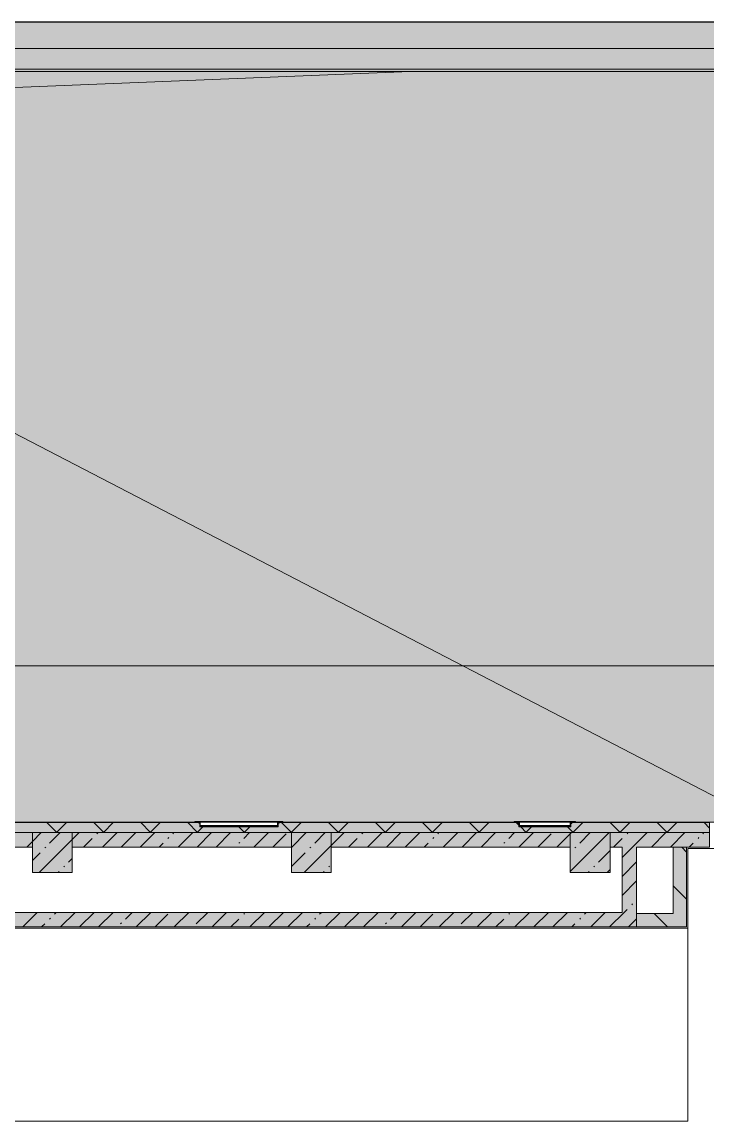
# Model space of a CAD drawing. Header units: millimetres. Extents: x -3817 to 677485, y -22715 to 103890.
# Drawn here: x 29106.3 to 29187.5, y 288.6 to 418.9 of the extents above; entities that cross this region are included whole.
import ezdxf

# ---------------------------------------------------------------- set-up
doc = ezdxf.new("R2010")
doc.units = ezdxf.units.MM
doc.layers.add('PDF _Геометрия', color=7, linetype='Continuous', true_color=0x1d1d1d)
doc.layers.add('PDF _Сплошная заливка', color=7, linetype='Continuous', true_color=0xffffff)

msp = doc.modelspace()

# ---------------------------------------------------------------- hatches: boundary and pattern name
at = {"layer": 'PDF _Сплошная заливка', "true_color": 0xd9d9d9, "transparency": 33554559}
msp.add_hatch(color=254, dxfattribs=at).paths.add_polyline_path([(28927.66, 319.47), (28932.88, 319.5), (28932.88, 324.07), (29240.17, 324.07), (29240.17, 391.23), (29202.13, 391.23), (29202.13, 418.87), (28916.02, 418.87), (28916.02, 319.47)])
at = {"layer": 'PDF _Сплошная заливка', "transparency": 33554559}
h = msp.add_hatch(color=256, dxfattribs=at)
h.paths.add_polyline_path([(29265.33, 322.82), (29266.95, 322.82), (29266.95, 324), (29220.88, 324), (29220.88, 322.82), (29250.64, 322.82)], flags=0)
h.paths.add_polyline_path([(29177.24, 322.82), (29187.81, 322.82), (29187.81, 324), (29171.33, 323.99), (29171.28, 323.49), (29165.25, 323.49), (29165.19, 324), (29136.64, 323.99), (29136.58, 323.49), (29127.4, 323.51), (29127.35, 324), (29090.81, 323.99), (29090.75, 323.49), (29084.72, 323.49), (29084.67, 324), (29051.39, 323.99), (29051.33, 323.49), (29049.97, 323.51), (29049.97, 324), (29036.24, 324), (29036.24, 322.82), (29176, 322.82)], flags=0)
h.paths.add_polyline_path([(29196.71, 322.82), (29196.66, 324), (29194.9, 324), (29194.9, 322.82)], flags=0)
h.paths.add_polyline_path([(29206.6, 322.82), (29213.8, 322.82), (29213.8, 324), (29199.62, 324), (29199.62, 322.82)], flags=0)
h.paths.add_polyline_path([(29008.41, 322.82), (29011.84, 322.82), (29011.84, 324), (29007.11, 324), (29007.11, 322.82)], flags=0)
h.paths.add_polyline_path([(28957.02, 322.82), (28988.21, 322.82), (28988.21, 324), (28935.3, 324), (28935.3, 323.55), (28934.12, 323.55), (28934.12, 322.82), (28942.34, 322.82)], flags=0)
h.paths.add_polyline_path([(29000.03, 322.82), (29000.03, 324), (28995.3, 324), (28995.3, 322.82)], flags=0)
h = msp.add_hatch(color=256, dxfattribs=at)
h.paths.add_polyline_path([(29187.81, 321.09), (29187.81, 322.82), (29176, 322.82), (29176, 321.09), (29185.07, 321.09)], flags=0)
h.paths.add_polyline_path([(29058.37, 321.09), (29077.58, 321.09), (29077.58, 322.82), (29048.61, 322.82), (29048.61, 321.09), (29052.23, 321.09)], flags=0)
h.paths.add_polyline_path([(29171.28, 321.09), (29171.28, 322.82), (29142.93, 322.82), (29142.93, 321.09), (29147.88, 321.09)], flags=0)
h.paths.add_polyline_path([(29138.21, 321.09), (29138.21, 322.82), (29112.23, 322.82), (29112.23, 321.09), (29118.52, 321.09)], flags=0)
h.paths.add_polyline_path([(29082.31, 321.09), (29107.5, 321.09), (29107.5, 322.82), (29082.31, 322.82)], flags=0)
msp.add_hatch(color=256, dxfattribs=at).paths.add_polyline_path([(29179.15, 311.64), (29179.15, 313.37), (29094.12, 313.37), (29094.12, 311.64), (29177.24, 311.64)])

# ---------------------------------------------------------------- linework, layer by layer
at = {"layer": 'PDF _Геометрия', "color": 7, "lineweight": 9}
for points in [[(28932.88, 319.46), (28916, 319.46), (28916, 418.88), (29202.13, 418.88), (29202.13, 391.23)], [(233.26, 342.57), (39123.26, 342.57)], [(29011.84, 322.82), (29036.24, 322.82), (29042.94, 322.82), (29187.81, 322.82), (29187.81, 324.07), (29171.3, 324.07)], [(29127.38, 324.07), (29090.78, 324.07)], [(29127.36, 324.03), (29090.8, 324.03)], [(29127.35, 324), (29090.81, 324)], [(29110.39, 322.82), (29109.21, 324)], [(29110.34, 322.82), (29111.53, 324)], [(29115.96, 322.82), (29114.78, 324)], [(29115.91, 322.82), (29117.09, 324)], [(29121.52, 322.82), (29120.34, 324)], [(29121.48, 322.82), (29122.66, 324)], [(29127.09, 322.82), (29125.91, 324)], [(29126.79, 324.07), (29127.27, 324.07), (29126.79, 324.07)], [(29127.4, 324.07), (29127.4, 323.49), (29127.37, 323.49), (29127.36, 323.49), (29127.36, 323.49), (29127.35, 323.5), (29127.35, 323.5), (29127.35, 323.5), (29127.35, 323.51), (29127.35, 323.51), (29127.35, 323.99), (29127.34, 324.01), (29127.34, 324.03), (29127.33, 324.04), (29127.32, 324.05), (29127.31, 324.06), (29127.29, 324.06), (29127.27, 324.07), (29126.79, 324.07)], [(29127.05, 322.82), (29127.72, 323.49)], [(29127.35, 323.99), (29127.35, 323.51), (29127.35, 323.99)], [(29127.37, 323.49), (29127.4, 323.49), (29127.37, 323.49)], [(29136.58, 323.66), (29127.4, 323.66)], [(29127.4, 323.59), (29136.58, 323.59)], [(29127.4, 323.59), (29136.58, 323.59)], [(29127.4, 323.59), (29136.58, 323.59)], [(29136.58, 323.49), (29127.4, 323.49)], [(29132.66, 322.82), (29131.99, 323.49)], [(29132.62, 322.82), (29133.28, 323.49)], [(29137.19, 324.07), (29136.71, 324.07), (29136.69, 324.06), (29136.68, 324.06), (29136.66, 324.05), (29136.65, 324.04), (29136.64, 324.03), (29136.64, 324.01), (29136.64, 323.99), (29136.64, 323.51), (29136.64, 323.51), (29136.63, 323.5), (29136.63, 323.5), (29136.63, 323.5), (29136.62, 323.49), (29136.62, 323.49), (29136.61, 323.49), (29136.58, 323.49), (29136.58, 324.07)], [(29136.61, 323.49), (29136.58, 323.49), (29136.61, 323.49)], [(29165.22, 324.07), (29136.61, 324.07)], [(29165.21, 324.03), (29136.62, 324.03)], [(29165.2, 324), (29136.63, 324)], [(29136.64, 323.99), (29136.64, 323.51), (29136.64, 323.99)], [(29137.19, 324.07), (29136.71, 324.07), (29137.19, 324.07)], [(29138.23, 322.82), (29137.05, 324)], [(29138.18, 322.82), (29139.36, 324)], [(29143.79, 322.82), (29142.61, 324)], [(29143.75, 322.82), (29144.93, 324)], [(29149.36, 322.82), (29148.18, 324)], [(29149.32, 322.82), (29150.5, 324)], [(29154.93, 322.82), (29153.75, 324)], [(29154.89, 322.82), (29156.07, 324)], [(29160.5, 322.82), (29159.32, 324)], [(29160.45, 322.82), (29161.63, 324)], [(29164.64, 324.07), (29165.12, 324.07), (29164.64, 324.07)], [(29165.25, 324.07), (29165.25, 323.49), (29165.22, 323.49), (29165.21, 323.49), (29165.21, 323.49), (29165.2, 323.5), (29165.2, 323.5), (29165.2, 323.5), (29165.19, 323.51), (29165.19, 323.51), (29165.19, 323.99), (29165.19, 324.01), (29165.19, 324.03), (29165.18, 324.04), (29165.17, 324.05), (29165.15, 324.06), (29165.14, 324.06), (29165.12, 324.07), (29164.64, 324.07)], [(29165.23, 323.66), (29164.88, 324)], [(29165.19, 323.99), (29165.19, 323.51), (29165.19, 323.99)], [(29165.22, 323.49), (29165.25, 323.49), (29165.22, 323.49)], [(29171.28, 323.66), (29165.25, 323.66)], [(29165.25, 323.59), (29171.28, 323.59)], [(29165.25, 323.59), (29171.28, 323.59)], [(29171.28, 323.49), (29165.25, 323.49)], [(29166.06, 322.82), (29165.4, 323.49)], [(29166.02, 322.82), (29166.69, 323.49)], [(29171.63, 322.82), (29170.96, 323.49)], [(29171.89, 324.07), (29171.41, 324.07), (29171.39, 324.06), (29171.37, 324.06), (29171.36, 324.05), (29171.35, 324.04), (29171.34, 324.03), (29171.34, 324.01), (29171.33, 323.99), (29171.33, 323.51), (29171.33, 323.51), (29171.33, 323.5), (29171.33, 323.5), (29171.33, 323.5), (29171.32, 323.49), (29171.32, 323.49), (29171.31, 323.49), (29171.28, 323.49), (29171.28, 324.07)], [(29171.31, 323.49), (29171.28, 323.49), (29171.31, 323.49)], [(29187.81, 324.03), (29171.32, 324.03)], [(29187.81, 324), (29171.33, 324)], [(29171.33, 323.99), (29171.33, 323.51), (29171.33, 323.99)], [(29171.89, 324.07), (29171.41, 324.07), (29171.89, 324.07)], [(29171.59, 322.82), (29172.77, 324)], [(29177.2, 322.82), (29176.02, 324)], [(29177.16, 322.82), (29178.34, 324)], [(29182.77, 322.82), (29181.59, 324)], [(29182.72, 322.82), (29183.9, 324)], [(29187.81, 323.34), (29187.15, 324)], [(29185.07, 321.09), (29187.81, 321.09), (29187.81, 322.82), (29082.31, 322.82), (29077.58, 322.82), (29047.66, 322.82)], [(29106.82, 321.09), (29107.5, 321.77), (29108.55, 322.82)], [(29108.31, 318.1), (29112.23, 322.01), (29113.04, 322.82)], [(29109.54, 321.56), (29110.79, 322.82)], [(29113.55, 321.09), (29114.59, 322.12)], [(29115.15, 322.69), (29115.24, 322.78)], [(29115.8, 321.09), (29117.53, 322.82)], [(29118.04, 321.09), (29119.77, 322.82)], [(29120.29, 321.09), (29122.02, 322.82)], [(29123.57, 322.12), (29123.66, 322.22)], [(29124.13, 322.69), (29124.26, 322.82)], [(29124.78, 321.09), (29126.51, 322.82)], [(29127.02, 321.09), (29128.75, 322.82)], [(29129.27, 321.09), (29131, 322.82)], [(29132.55, 322.12), (29133.24, 322.82)], [(29133.76, 321.09), (29135.49, 322.82)], [(29136, 321.09), (29137.6, 322.69)], [(29138.21, 321.05), (29139.98, 322.82)], [(29139.74, 318.1), (29142.93, 321.29), (29144.47, 322.82)], [(29140.97, 321.56), (29142.22, 322.82)], [(29144.98, 321.09), (29146.02, 322.12)], [(29146.58, 322.69), (29146.67, 322.78)], [(29147.23, 321.09), (29148.96, 322.82)], [(29149.47, 321.09), (29151.2, 322.82)], [(29151.72, 321.09), (29153.45, 322.82)], [(29155, 322.12), (29155.09, 322.22)], [(29155.56, 322.69), (29155.69, 322.82)], [(29156.21, 321.09), (29157.94, 322.82)], [(29158.45, 321.09), (29160.18, 322.82)], [(29160.7, 321.09), (29162.43, 322.82)], [(29163.98, 322.12), (29164.67, 322.82)], [(29165.19, 321.09), (29166.92, 322.82)], [(29167.43, 321.09), (29169.03, 322.69)], [(29169.68, 321.09), (29171.28, 322.69), (29171.41, 322.82)], [(29171.28, 318.2), (29175.9, 322.82)], [(29172.4, 321.56), (29173.65, 322.82)], [(29176.41, 321.09), (29177.45, 322.12)], [(29177.42, 319.85), (29178.66, 321.09), (29180.39, 322.82)], [(29178.01, 322.69), (29178.1, 322.78)], [(29180.9, 321.09), (29182.63, 322.82)], [(29183.15, 321.09), (29184.88, 322.82)], [(29186.43, 322.12), (29186.52, 322.22)], [(29186.99, 322.69), (29187.12, 322.82)], [(29092.38, 296.85), (29092.38, 292.9), (29094.12, 292.9), (29094.12, 311.64), (29179.15, 311.64), (29179.15, 313.37), (29179.15, 321.09), (29183.49, 321.09)], [(29176, 321.09), (29177.42, 321.09), (29177.42, 313.37), (29094.12, 313.37), (29094.12, 321.09), (29107.5, 321.09)], [(29107.5, 319.53), (29108.41, 320.44)], [(29108.97, 321), (29109.07, 321.1)], [(29112.23, 321.09), (29138.21, 321.09)], [(29122.53, 321.09), (29123.01, 321.56)], [(29131.99, 321.56), (29132.08, 321.66)], [(29138.21, 318.81), (29139.84, 320.44)], [(29140.4, 321), (29140.5, 321.1)], [(29142.93, 321.09), (29171.28, 321.09)], [(29153.96, 321.09), (29154.44, 321.56)], [(29163.42, 321.56), (29163.51, 321.66)], [(29171.83, 321), (29171.93, 321.1)], [(29174.64, 319.32), (29176, 320.68)], [(29185.07, 320.52), (29184.5, 321.09)], [(29185.39, 321.09), (29185.87, 321.56)], [(29111.78, 319.32), (29112.23, 319.76)], [(29177.42, 317.61), (29179.15, 319.34)], [(29110.56, 318.1), (29110.66, 318.2)], [(29111.22, 318.76), (29111.31, 318.85)], [(29141.99, 318.1), (29142.09, 318.2)], [(29142.65, 318.76), (29142.74, 318.85)], [(29173.42, 318.1), (29173.52, 318.2)], [(29174.08, 318.76), (29174.17, 318.85)], [(29175.66, 318.1), (29176, 318.44)], [(29177.42, 315.36), (29179.15, 317.1)], [(29185.07, 314.95), (29183.49, 316.53)], [(29178.57, 314.27), (29178.66, 314.36)], [(29179.13, 314.83), (29179.15, 314.85)], [(29106.35, 311.64), (29108.08, 313.37)], [(29109.54, 312.58), (29109.63, 312.68)], [(29110.1, 313.14), (29110.33, 313.37)], [(29110.84, 311.64), (29112.57, 313.37)], [(29113.08, 311.64), (29114.82, 313.37)], [(29115.33, 311.64), (29117.06, 313.37)], [(29118.52, 312.58), (29119.31, 313.37)], [(29119.82, 311.64), (29121.55, 313.37)], [(29122.06, 311.64), (29123.57, 313.14)], [(29124.31, 311.64), (29126.04, 313.37)], [(29126.93, 312.02), (29128.29, 313.37)], [(29128.8, 311.64), (29130.53, 313.37)], [(29131.04, 311.64), (29131.99, 312.58)], [(29132.55, 313.14), (29132.64, 313.24)], [(29133.29, 311.64), (29135.02, 313.37)], [(29135.53, 311.64), (29137.27, 313.37)], [(29137.78, 311.64), (29139.51, 313.37)], [(29140.97, 312.58), (29141.06, 312.68)], [(29141.53, 313.14), (29141.76, 313.37)], [(29142.27, 311.64), (29144, 313.37)], [(29144.51, 311.64), (29146.24, 313.37)], [(29146.76, 311.64), (29148.49, 313.37)], [(29149.95, 312.58), (29150.73, 313.37)], [(29151.25, 311.64), (29152.98, 313.37)], [(29153.49, 311.64), (29155, 313.14)], [(29155.74, 311.64), (29157.47, 313.37)], [(29158.36, 312.02), (29159.71, 313.37)], [(29160.23, 311.64), (29161.96, 313.37)], [(29162.47, 311.64), (29163.42, 312.58)], [(29163.98, 313.14), (29164.07, 313.24)], [(29164.72, 311.64), (29166.45, 313.37)], [(29166.96, 311.64), (29168.69, 313.37)], [(29169.21, 311.64), (29170.94, 313.37)], [(29172.4, 312.58), (29172.49, 312.68)], [(29172.96, 313.14), (29173.18, 313.37)], [(29173.7, 311.64), (29175.43, 313.37)], [(29175.94, 311.64), (29177.67, 313.37), (29178.01, 313.71)], [(29178.19, 311.64), (29179.15, 312.61)], [(29182.81, 311.64), (29181.24, 313.22)], [(29108.59, 311.64), (29108.97, 312.02)], [(29117.95, 312.02), (29118.05, 312.12)], [(29140.02, 311.64), (29140.4, 312.02)], [(29149.38, 312.02), (29149.48, 312.12)], [(29171.45, 311.64), (29171.83, 312.02)]]:
    msp.add_lwpolyline(points, dxfattribs=at)
at = {"layer": 'PDF _Геометрия', "color": 8, "lineweight": 9, "true_color": 0x808080}
msp.add_lwpolyline([(29240.17, 324.07), (29240.17, 391.23), (29202.13, 391.23), (29202.13, 418.87), (28916.02, 418.87), (28916.02, 319.47), (28932.88, 319.47), (28932.88, 324.07)], close=True, dxfattribs=at)
at = {"layer": 'PDF _Геометрия', "color": 8, "lineweight": 9, "true_color": 0x737373}
for points in [[(29202.11, 418.87), (29196.54, 413.3), (28921.59, 413.3), (28921.87, 413.01), (28921.88, 413.01), (28921.88, 413)], [(28932.88, 325.34), (28921.88, 325.34), (28921.88, 413), (29196.25, 413), (29196.25, 385.4)], [(29126.79, 324.07), (29126.79, 324.07), (29126.78, 324.07), (29126.78, 324.07), (29126.78, 324.07), (29126.77, 324.08), (29126.77, 324.08), (29126.77, 324.09), (29126.77, 324.12)], [(29127.4, 324.1), (29136.58, 324.1)], [(29127.4, 324.1), (29136.58, 324.1)], [(29127.4, 324.1), (29136.58, 324.1)], [(29137.21, 324.12), (29137.21, 324.09), (29137.21, 324.08), (29137.21, 324.08), (29137.21, 324.07), (29137.2, 324.07), (29137.2, 324.07), (29137.19, 324.07), (29137.19, 324.07)], [(29164.64, 324.07), (29164.64, 324.07), (29164.63, 324.07), (29164.63, 324.07), (29164.62, 324.07), (29164.62, 324.08), (29164.62, 324.08), (29164.62, 324.09), (29164.62, 324.12)], [(29165.25, 324.1), (29171.28, 324.1)], [(29165.25, 324.1), (29171.28, 324.1)], [(29171.91, 324.12), (29171.91, 324.09), (29171.91, 324.08), (29171.91, 324.08), (29171.9, 324.07), (29171.9, 324.07), (29171.9, 324.07), (29171.89, 324.07), (29171.89, 324.07)]]:
    msp.add_lwpolyline(points, dxfattribs=at)
at = {"layer": 'PDF _Геометрия', "color": 253, "lineweight": 9, "true_color": 0xaaaaaa}
for points in [[(28898.58, 415.73), (28997, 415.73), (29103.57, 415.73), (29201.99, 415.73)], [(29224.03, 304.32), (29224.03, 321.09), (29199.78, 321.09), (29199.78, 317.94), (29194.74, 317.94), (29194.74, 320.93), (29185.23, 320.93), (29185.23, 288.64), (29094.28, 288.64), (29094.28, 288.96), (29068.37, 288.96)], [(29185.23, 311.47), (29185.23, 320.93), (29194.74, 320.93), (29194.74, 317.94), (29199.78, 317.94), (29199.78, 321.09)], [(29094.28, 288.96), (29094.28, 288.64), (29094.37, 288.64), (29094.37, 311.48), (29185.23, 311.48)]]:
    msp.add_lwpolyline(points, dxfattribs=at)
at = {"layer": 'PDF _Геометрия', "color": 9, "lineweight": 9, "true_color": 0xb7b7b7}
for points in [[(29152.28, 413), (29049.63, 408.88)], [(29194.26, 324.07), (29049.63, 399.04), (29047.66, 399.04)]]:
    msp.add_lwpolyline(points, dxfattribs=at)
at = {"layer": 'PDF _Геометрия', "color": 8, "lineweight": 9, "true_color": 0x737373}
for points in [[(29126.77, 324.12), (29127.4, 324.12), (29126.77, 324.12), (29126.77, 324.09)], [(29126.77, 324.12), (29127.4, 324.12), (29136.58, 324.12), (29137.21, 324.12)], [(29126.77, 324.09), (29126.77, 324.08), (29126.77, 324.08), (29126.78, 324.07), (29126.78, 324.07), (29126.78, 324.07), (29126.79, 324.07), (29126.79, 324.07), (29126.79, 324.07), (29126.78, 324.07), (29126.78, 324.07), (29126.78, 324.07), (29126.77, 324.08), (29126.77, 324.08)], [(29136.58, 324.1), (29127.4, 324.1)], [(29136.58, 324.1), (29127.4, 324.1)], [(29137.21, 324.12), (29136.58, 324.12), (29137.21, 324.12), (29137.21, 324.09)], [(29137.21, 324.09), (29137.21, 324.08), (29137.21, 324.08), (29137.21, 324.07), (29137.2, 324.07), (29137.2, 324.07), (29137.19, 324.07), (29137.19, 324.07), (29137.19, 324.07), (29137.2, 324.07), (29137.2, 324.07), (29137.21, 324.07), (29137.21, 324.08), (29137.21, 324.08)], [(29164.62, 324.12), (29165.25, 324.12), (29164.62, 324.12), (29164.62, 324.09)], [(29164.62, 324.12), (29165.25, 324.12), (29171.28, 324.12), (29171.91, 324.12)], [(29171.28, 324.1), (29165.25, 324.1)], [(29171.28, 324.1), (29165.25, 324.1)], [(29171.91, 324.12), (29171.28, 324.12), (29171.91, 324.12), (29171.91, 324.09)], [(29171.91, 324.09), (29171.91, 324.08), (29171.91, 324.08), (29171.9, 324.07), (29171.9, 324.07), (29171.9, 324.07), (29171.89, 324.07), (29171.89, 324.07), (29171.89, 324.07), (29171.9, 324.07), (29171.9, 324.07), (29171.9, 324.07), (29171.91, 324.08), (29171.91, 324.08)]]:
    msp.add_lwpolyline(points, close=True, dxfattribs=at)
at = {"layer": 'PDF _Геометрия', "color": 7, "lineweight": 9}
for points in [[(29127.35, 323.51), (29127.35, 323.51), (29127.35, 323.5), (29127.35, 323.5), (29127.35, 323.5), (29127.36, 323.49), (29127.36, 323.49), (29127.37, 323.49), (29127.36, 323.49), (29127.36, 323.49), (29127.35, 323.5), (29127.35, 323.5), (29127.35, 323.5), (29127.35, 323.51)], [(29136.58, 323.59), (29127.4, 323.59)], [(29136.58, 323.59), (29127.4, 323.59)], [(29136.64, 323.51), (29136.64, 323.51), (29136.63, 323.5), (29136.63, 323.5), (29136.63, 323.5), (29136.62, 323.49), (29136.62, 323.49), (29136.61, 323.49), (29136.62, 323.49), (29136.62, 323.49), (29136.63, 323.5), (29136.63, 323.5), (29136.63, 323.5), (29136.64, 323.51)], [(29165.19, 323.51), (29165.19, 323.51), (29165.2, 323.5), (29165.2, 323.5), (29165.2, 323.5), (29165.21, 323.49), (29165.21, 323.49), (29165.22, 323.49), (29165.21, 323.49), (29165.21, 323.49), (29165.2, 323.5), (29165.2, 323.5), (29165.2, 323.5), (29165.19, 323.51)], [(29171.28, 323.59), (29165.25, 323.59)], [(29171.28, 323.59), (29165.25, 323.59)], [(29112.23, 322.82), (29107.5, 322.82), (29107.5, 318.1), (29112.23, 318.1)], [(29142.93, 322.82), (29138.21, 322.82), (29138.21, 318.1), (29142.93, 318.1)], [(29176, 322.82), (29171.28, 322.82), (29171.28, 318.1), (29176, 318.1)], [(29179.15, 311.64), (29185.07, 311.64), (29185.07, 313.22), (29185.07, 321.09), (29183.49, 321.09), (29183.49, 313.22), (29179.15, 313.22)]]:
    msp.add_lwpolyline(points, close=True, dxfattribs=at)
at = {"layer": 'PDF _Геометрия', "color": 253, "lineweight": 9, "true_color": 0xaaaaaa}
msp.add_lwpolyline([(29185.23, 288.64), (29185.23, 311.48), (29094.37, 311.48), (29094.37, 288.64)], close=True, dxfattribs=at)
at = {"layer": 'PDF _Геометрия', "color": 8, "lineweight": 9, "true_color": 0x737373}
msp.add_circle((29164.64, 324.09), 0.0233, dxfattribs=at)
at = {"layer": 'PDF _Геометрия', "color": 7, "lineweight": 9}
for centre, radius in [((29171.31, 323.51), 0.0235), ((29171.41, 323.99), 0.0719)]:
    msp.add_circle(centre, radius, dxfattribs=at)
for centre, major_axis, ratio, start_param, end_param in [((29127.28, 324), (-0.0589, 0.0373), 0.978551, 5.288246, 11.571431), ((29136.71, 324), (0.0589, 0.0373), 0.978551, 0.99492, 7.278105), ((29165.12, 324), (-0.0465, 0.0517), 0.970722, 5.571262354977763, 11.85444766215735)]:
    msp.add_ellipse(centre, major_axis=major_axis, ratio=ratio, start_param=start_param, end_param=end_param, dxfattribs=at)
at = {"layer": 'PDF _Сплошная заливка', "lineweight": 60, "transparency": 33554559}
for points in [[(29112.23, 318.1), (29112.23, 322.82), (29107.5, 318.1), (29107.5, 322.82)], [(29142.93, 318.1), (29142.93, 322.82), (29138.21, 318.1), (29138.21, 322.82)], [(29176, 318.1), (29176, 322.82), (29171.28, 318.1), (29171.28, 322.82)], [(29179.15, 313.37), (29179.15, 321.09), (29177.42, 313.37), (29177.42, 321.09)], [(29185.07, 313.22), (29185.07, 321.09), (29183.49, 313.22), (29183.49, 321.09)], [(29179.15, 311.64), (29185.07, 311.64), (29179.15, 313.22), (29185.07, 313.22)]]:
    msp.add_solid(points, dxfattribs=at)

doc.saveas('drawing.dxf')
